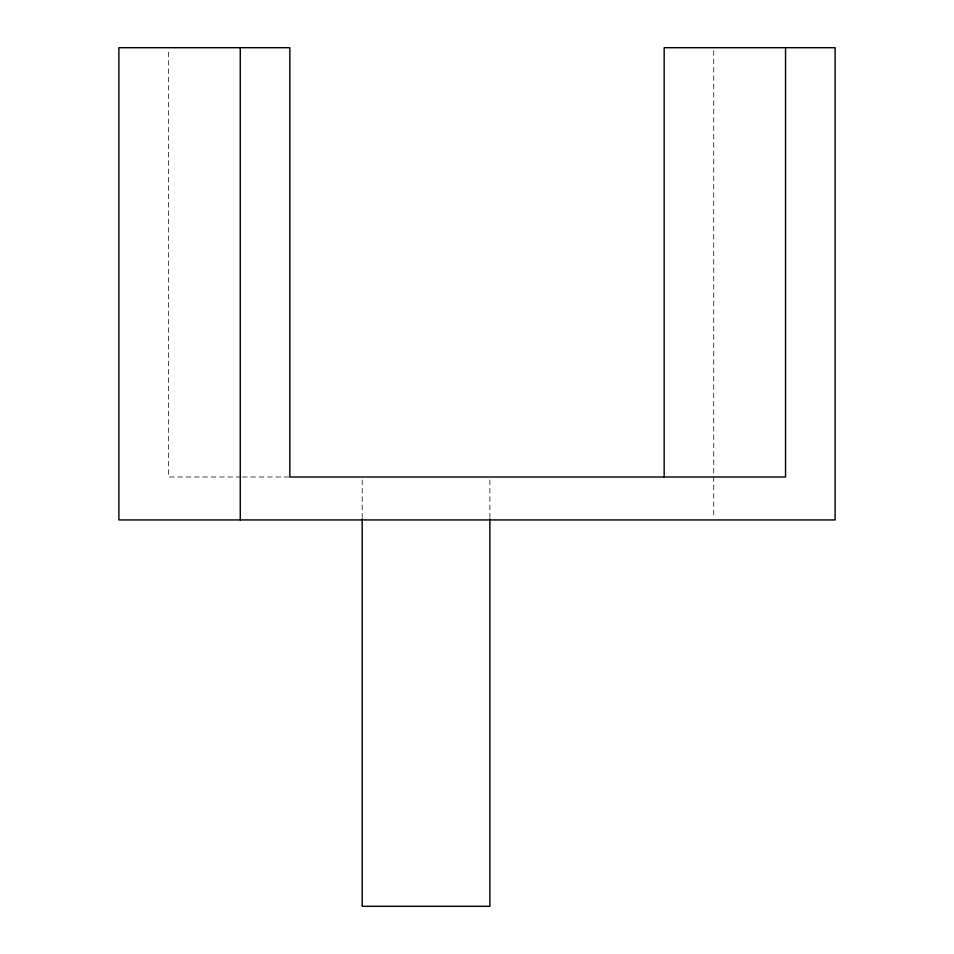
<?xml version="1.0" encoding="UTF-8"?>
<svg xmlns="http://www.w3.org/2000/svg" width="954" height="954" viewBox="0 0 954 954"><rect width="100%" height="100%" fill="white"/><g stroke="black" fill="none" stroke-linecap="round" stroke-linejoin="round"><path stroke-width="0.72" stroke-dasharray="4.77 3.58" d="M240.98 477L168.453 477L168.453 50.681M242.471 477L289.837 477M713.735 50.681L713.735 475.235M713.735 476.726L713.735 516.949M489.879 479.981L489.879 517.247M362.186 479.981L362.186 517.247"/><path stroke-width="1.43" d="M785.547 47.7L785.547 477L289.837 477L289.837 47.7L118.88 47.7L118.88 519.93L835.12 519.93L835.12 47.7L664.163 47.7L664.163 477M489.879 518.737L489.879 906.3L362.186 906.3L362.186 518.737M240.265 47.7L240.265 519.93"/></g></svg>
